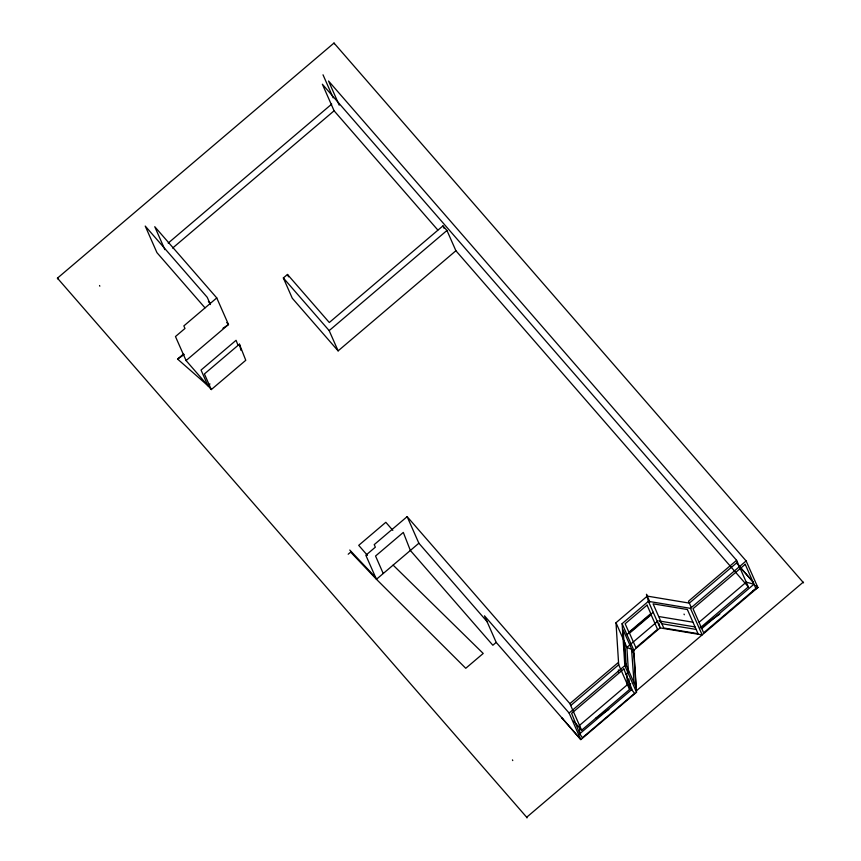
<?xml version="1.0" encoding="UTF-8"?>
<svg xmlns="http://www.w3.org/2000/svg" width="861" height="861" viewBox="0 0 861 861"><rect width="100%" height="100%" fill="white"/><g stroke="black" fill="none" stroke-linecap="round" stroke-linejoin="round"><path stroke-width="1.29" d="M57.752 278.856L57.439 278.157L334.003 43.05L803.561 582.843M168.196 243.093L331.722 104.084M172.63 248.065L334.09 110.8L322.358 84.217L736.607 560.317L748.338 586.901L700.23 627.798L719.807 614.119M164.881 249.658L154.754 226.701L216.757 297.928L183.845 325.91L184.975 328.461L175.472 336.543L186.073 360.576L211.311 389.57L245.772 360.285L239.433 344.174L204.412 373.943L211.311 389.57M209.966 383.984L207.942 385.706L177.57 359.069L183.63 353.914M186.073 360.576L228.488 324.522L216.757 297.928M455.899 250.745L338.115 350.879L292.277 298.229L283.344 277.963L287.477 274.455L329.3 322.509L442.963 225.883L446.956 230.479L455.899 250.745L748.338 586.901M338.115 350.879L329.171 330.613L446.956 230.479M348.188 554.226L350.675 552.105L376.44 579.292L465.758 668.287L483.215 653.456L393.122 565.117M407.135 516.643L374.223 544.626L375.342 547.176L365.839 555.259L376.44 579.292L418.866 543.226L407.135 516.643L569.896 703.631L581.627 730.214L629.585 689.446L628.907 678.942M339.202 105.171L328.547 81.009L746.143 560.952L690.436 608.329L648.387 601.344L622.116 623.665L633.836 650.238L636.537 692.266L580.831 739.621L569.11 713.037L484.485 615.819L496.205 642.403L492.858 645.244L410.353 550.459L403.314 532.421L375.547 556.034L383.21 573.458M570.735 705.536L618.693 664.767L615.992 622.729L647.289 596.113L689.338 603.109L737.447 562.201M626.948 634.622L653.219 612.289M658.181 620.813L626.873 647.418L628.487 672.376M736.607 560.317L688.499 601.215L691.405 607.801M569.896 703.641L617.864 662.873L629.585 689.446M633.836 650.238L660.107 627.906L702.156 634.891L690.436 608.329M569.11 713.037L624.817 665.671L622.116 623.665M625.925 674.12L627.83 672.506M699.164 622.191L746.25 582.165L753.988 584.21L701.79 628.595L700.327 626.377M636.44 690.759L757.863 587.536L746.143 560.952M526.997 817.95L526.684 817.25L803.248 582.144M752.428 591.335L757.863 587.536L756.098 585.502M177.57 359.069L184.211 354.56M222.956 328.278L228.488 324.522L226.744 322.509M595.468 718.44L608.759 709.464M349.76 550.028L375.665 577.516M630.769 683.752L627.454 684.635L579.496 725.403L579.733 733.766L582.38 737.726L634.622 693.309L627.454 684.635L626.776 674.12M658.719 616.519L692.89 622.191M659.494 621.029L694.978 626.926M696.151 629.434L661.872 623.741L659.698 620.867M632.684 649.764L626.873 647.418L615.992 622.729M631.554 649.355L634.083 682.881M737.091 563.686L753.461 582.466L740.6 567.722M756.141 585.555L757.863 587.536M334.09 110.8L437.808 230.005M283.344 277.963L329.171 330.613M208.405 301.447L210.149 303.449M418.866 543.226L487.477 622.062M573.695 721.109L581.627 730.214M204.983 307.829L156.95 252.65L145.229 226.066L207.232 297.303L210.428 304.546M496.205 642.403L580.831 739.621L561.899 717.902L562.19 718.558M392.831 530.354L385.825 522.304L358.714 545.347L367.475 555.41M57.439 278.157L526.684 817.25M684.021 614.087L684.312 614.743M649.872 601.99L646.46 594.251L648.387 601.344L660.107 627.906L658.816 623.181M442.963 225.883L444.007 228.262M624.817 665.693L636.537 692.266M618.316 669.944L618.596 670.601M618.413 671.451L618.693 672.107M334.003 43.05L334.316 43.75M323.015 74.799L333.175 97.842M562.696 718.817L562.986 719.473M512.446 759.886L512.758 760.586M287.477 274.455L288.521 276.833M207.942 385.706L201.043 370.069L236.065 340.299L238.013 345.25M99.521 285.497L99.833 286.196M239.433 344.174L240.919 350.287M624.752 642.607L626.27 666.242M647.052 605.132L625.151 623.751L628.896 632.232L650.798 613.613L647.052 605.132M651.153 614.819L629.52 633.212L635.902 647.698L657.535 629.316L651.153 614.819M745.217 564.321L693.008 608.705L703.641 632.803L755.85 588.429L745.217 564.321M623.87 668.932L571.629 713.338L579.733 733.766L631.974 689.36L623.87 668.932M687.369 609.523L653.09 603.83L663.745 627.992L698.023 633.685L687.369 609.523M633.89 654.145L623.203 629.929L625.334 663.045L636.021 687.272L633.89 654.145"/></g></svg>
